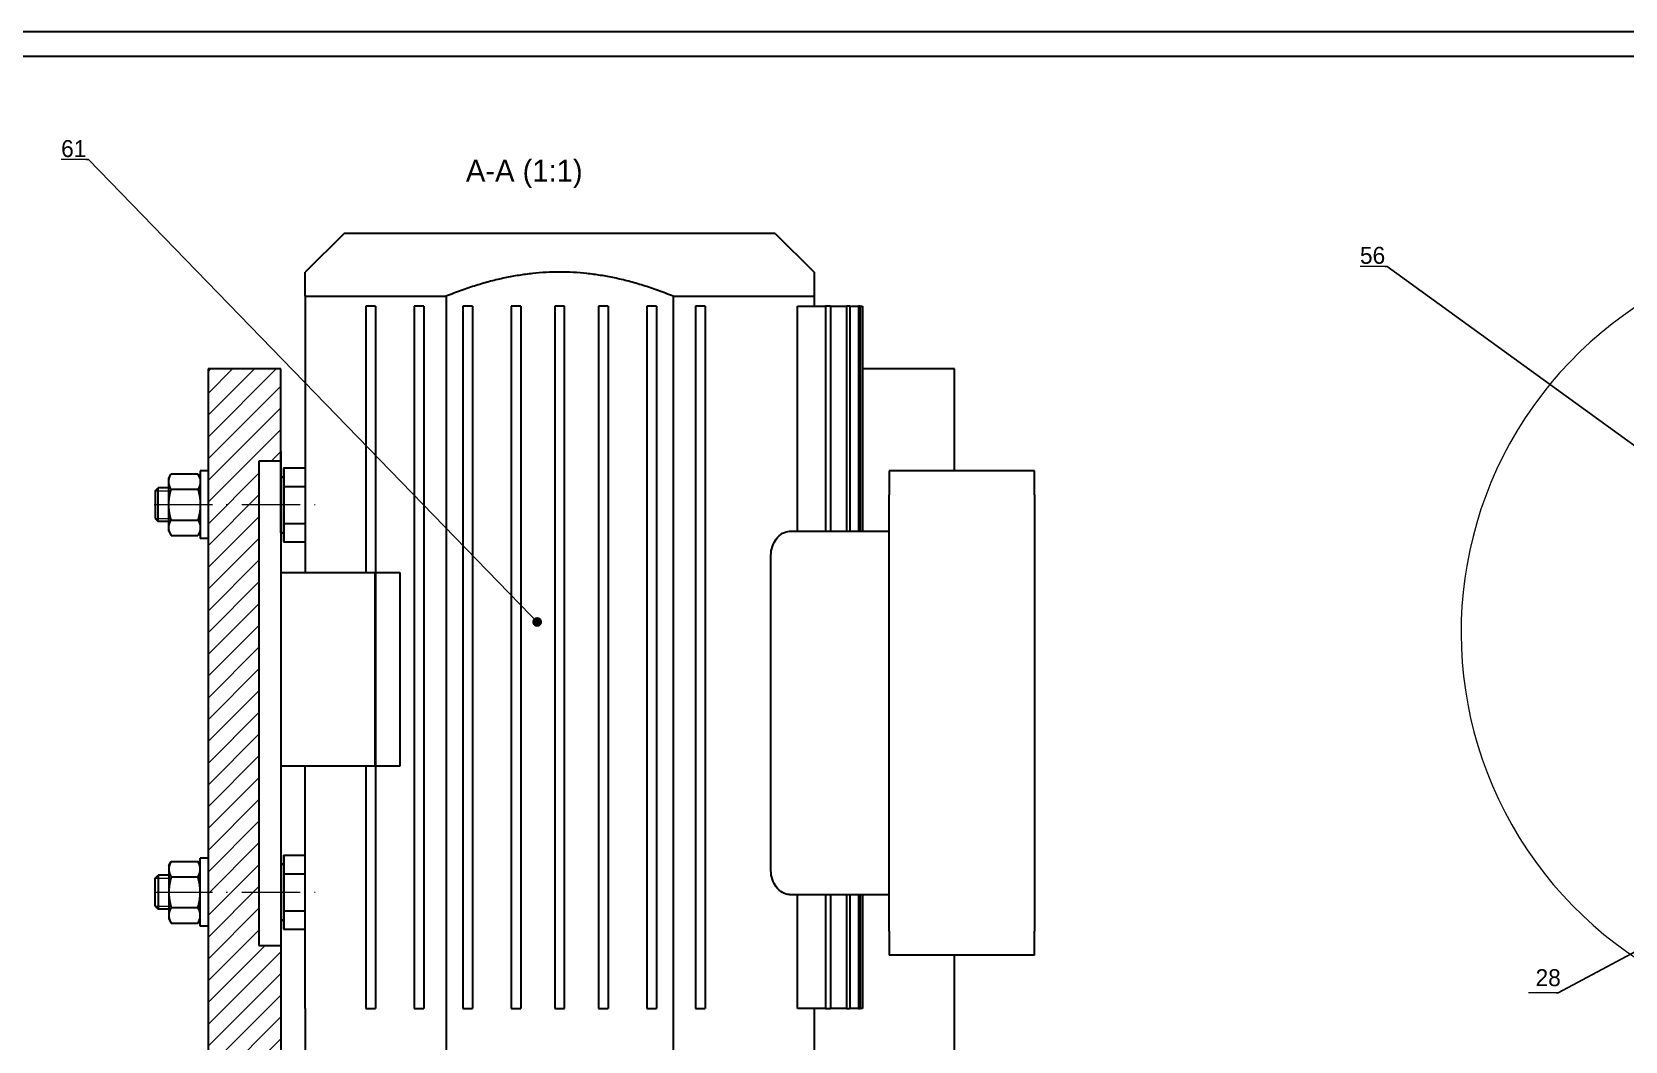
# Model space of a CAD drawing. Header units: millimetres. Extents: x 587 to 10361, y -8386 to 1488.
# Drawn here: x 3740.3 to 4069.1, y 703.1 to 911.4 of the extents above; entities that cross this region are included whole.
import ezdxf
from ezdxf import colors
from ezdxf.entities.mleader import LeaderData, LeaderLine
from ezdxf.math import Vec2, Vec3

# ---------------------------------------------------------------- set-up
doc = ezdxf.new("R2010")
doc.units = ezdxf.units.MM
doc.linetypes.add('ACAD_ISO10W100', pattern=[18, 12, -3, 0, -3])
for name, color, linetype, lineweight in [('Cienka', 30, 'Continuous', 0), ('Gruba', 7, 'Continuous', 30), ('Kreskowanie', 10, 'Continuous', 0), ('Przekrój', 50, 'Continuous', 15), ('Symetria', 210, 'ACAD_ISO10W100', 0), ('Widoczne (ISO)', 7, 'Continuous', 30), ('Wymiar', 3, 'Continuous', 20)]:
    doc.layers.add(name, color=color, linetype=linetype, lineweight=lineweight)

# ---------------------------------------------------------------- blocks, each defined once
blk = doc.blocks.new('_Dot')
at = {"color": 0, "linetype": 'ByBlock', "lineweight": -2}
blk.add_line((-0.5, 0), (-1, 0), dxfattribs=at)
at = {"color": 0, "linetype": 'ByBlock', "const_width": 0.5}
blk.add_lwpolyline([(-0.25, 0, 1), (0.25, 0, 1)], format="xyb", close=True, dxfattribs=at)
blk = doc.blocks.new('*U209')
at = {"layer": 'Symetria', "color": 0, "transparency": 16777216}
blk.add_line((-6.26, 0), (28.41, 0), dxfattribs=at)
blk = doc.blocks.new('*U210')
at = {"layer": 'Symetria', "color": 0, "transparency": 16777216}
blk.add_line((-6.26, 0), (28.41, 0), dxfattribs=at)

msp = doc.modelspace()

# ---------------------------------------------------------------- hatches: boundary and pattern name
at = {"layer": 'Kreskowanie'}
h = msp.add_hatch(dxfattribs=at)
h.set_pattern_fill('ANSI31', color=256)
h.set_pattern_definition([(45, (1431.315, 22.559), (-2.245064, 2.245064), [])])
h.paths.add_polyline_path([(3791.676, 722.848), (3787.176, 722.848), (3787.176, 822.848), (3791.676, 822.848), (3791.676, 824.848), (3791.676, 841.848), (3776.676, 841.848), (3776.676, 541.848), (3791.676, 541.848)])

# ---------------------------------------------------------------- linework, layer by layer
at = {"layer": 'Cienka'}
for p, q in [((3765.732, 816.735), (3768.576, 816.735)), ((3765.732, 810.961), (3768.576, 810.961)), ((3765.732, 736.735), (3768.576, 736.735)), ((3765.732, 730.961), (3768.576, 730.961))]:
    msp.add_line(p, q, dxfattribs=at)
at = {"layer": 'Gruba'}
for p, q in [((3468.653, 906.435), (4647.653, 906.435)), ((3796.732, 854.848), (3796.732, 826.139)), ((3791.676, 841.848), (3776.676, 841.848)), ((3776.676, 841.848), (3776.676, 541.848)), ((3791.676, 817.348), (3791.676, 841.848)), ((3930.703, 841.848), (3911.732, 841.848)), ((3930.703, 820.848), (3930.703, 841.848)), ((3796.732, 826.139), (3796.732, 799.848)), ((3791.676, 822.848), (3787.176, 822.848)), ((3787.176, 822.848), (3787.176, 722.848)), ((3791.676, 824.848), (3791.676, 817.348)), ((3791.676, 824.848), (3791.676, 817.348)), ((3768.576, 819.348), (3769.067, 820.199)), ((3768.576, 818.611), (3768.576, 819.348)), ((3769.067, 820.199), (3774.584, 820.199)), ((3775.076, 819.348), (3774.584, 820.199)), ((3775.076, 820.848), (3775.076, 806.848)), ((3776.676, 820.848), (3775.076, 820.848)), ((3775.076, 819.348), (3775.076, 818.611)), ((3792.248, 819.552), (3791.648, 819.552)), ((3791.648, 819.546), (3792.248, 819.546)), ((3792.277, 819.552), (3791.676, 819.552)), ((3791.676, 808.017), (3791.676, 819.552)), ((3792.277, 819.552), (3791.676, 819.552)), ((3791.676, 819.546), (3792.277, 819.546)), ((3792.248, 821.416), (3792.248, 817.6)), ((3792.248, 821.416), (3793.135, 821.416)), ((3792.277, 821.416), (3792.277, 817.6)), ((3792.277, 821.416), (3796.732, 821.416)), ((3792.277, 821.416), (3792.277, 817.6)), ((3792.277, 821.416), (3796.732, 821.416)), ((3765.732, 816.735), (3766.346, 817.348)), ((3765.732, 816.735), (3765.732, 810.961)), ((3766.346, 810.348), (3766.346, 817.348)), ((3768.576, 817.348), (3766.346, 817.348)), ((3768.576, 813.848), (3768.576, 818.611)), ((3769.067, 817.023), (3774.584, 817.023)), ((3775.076, 818.611), (3775.076, 813.848)), ((3791.676, 817.348), (3791.676, 541.848)), ((3792.248, 817.6), (3793.135, 817.6)), ((3792.248, 817.6), (3792.248, 809.969)), ((3792.277, 817.6), (3796.732, 817.6)), ((3792.277, 817.6), (3792.277, 809.969)), ((3792.277, 817.6), (3796.732, 817.6)), ((3792.277, 817.6), (3792.277, 809.969)), ((3768.576, 809.085), (3768.576, 813.848)), ((3775.076, 813.848), (3775.076, 809.085)), ((3765.732, 810.961), (3766.346, 810.348)), ((3768.576, 810.348), (3766.346, 810.348)), ((3768.576, 808.348), (3768.576, 809.085)), ((3769.067, 810.673), (3774.584, 810.673)), ((3775.076, 809.085), (3775.076, 808.348)), ((3791.676, 810.221), (3791.676, 787.672)), ((3792.248, 809.969), (3793.135, 809.969)), ((3792.248, 809.969), (3792.248, 806.153)), ((3792.277, 809.969), (3796.732, 809.969)), ((3792.277, 809.969), (3792.277, 806.153)), ((3792.277, 809.969), (3796.732, 809.969)), ((3792.277, 809.969), (3792.277, 806.153)), ((3768.576, 808.348), (3769.067, 807.497)), ((3769.067, 807.497), (3774.584, 807.497)), ((3775.076, 808.348), (3774.584, 807.497)), ((3776.676, 806.848), (3775.076, 806.848)), ((3791.648, 808.023), (3792.248, 808.023)), ((3792.248, 808.017), (3791.648, 808.017)), ((3791.676, 808.023), (3792.277, 808.023)), ((3791.676, 808.023), (3792.277, 808.023)), ((3792.277, 808.017), (3791.676, 808.017)), ((3792.248, 806.153), (3793.135, 806.153)), ((3792.277, 806.153), (3796.732, 806.153)), ((3792.277, 806.153), (3796.732, 806.153)), ((3796.732, 709.848), (3796.732, 759.848)), ((3768.576, 739.348), (3769.067, 740.199)), ((3769.067, 740.199), (3774.584, 740.199)), ((3775.076, 739.348), (3774.584, 740.199)), ((3775.076, 726.848), (3775.076, 740.848)), ((3776.676, 740.848), (3775.076, 740.848)), ((3792.248, 741.479), (3792.248, 737.664)), ((3792.248, 741.479), (3793.135, 741.479)), ((3792.277, 741.479), (3792.277, 737.664)), ((3792.277, 741.479), (3796.732, 741.479)), ((3792.277, 741.479), (3792.277, 737.664)), ((3792.277, 741.479), (3796.732, 741.479)), ((3765.732, 736.735), (3766.346, 737.348)), ((3765.732, 730.961), (3765.732, 736.735)), ((3766.346, 737.348), (3766.346, 730.348)), ((3768.576, 737.348), (3766.346, 737.348)), ((3768.576, 739.348), (3768.576, 738.611)), ((3768.576, 738.611), (3768.576, 733.848)), ((3769.067, 737.023), (3774.584, 737.023)), ((3775.076, 738.611), (3775.076, 739.348)), ((3792.248, 739.616), (3791.648, 739.616)), ((3791.648, 739.609), (3792.248, 739.609)), ((3792.277, 739.616), (3791.676, 739.616)), ((3792.277, 739.616), (3791.676, 739.616)), ((3791.676, 739.609), (3792.277, 739.609)), ((3792.248, 737.664), (3793.135, 737.664)), ((3792.248, 737.664), (3792.248, 730.032)), ((3792.277, 737.664), (3796.732, 737.664)), ((3792.277, 737.664), (3792.277, 730.032)), ((3792.277, 737.664), (3796.732, 737.664)), ((3792.277, 737.664), (3792.277, 730.032)), ((3768.576, 733.848), (3768.576, 729.085)), ((3765.732, 730.961), (3766.346, 730.348)), ((3768.576, 730.348), (3766.346, 730.348)), ((3769.067, 730.673), (3774.584, 730.673)), ((3792.248, 730.032), (3793.135, 730.032)), ((3792.248, 730.032), (3792.248, 726.217)), ((3792.277, 730.032), (3796.732, 730.032)), ((3792.277, 730.032), (3792.277, 726.217)), ((3792.277, 730.032), (3796.732, 730.032)), ((3792.277, 730.032), (3792.277, 726.217)), ((3768.576, 729.085), (3768.576, 728.348)), ((3768.576, 728.348), (3769.067, 727.497)), ((3769.067, 727.497), (3774.584, 727.497)), ((3775.076, 728.348), (3774.584, 727.497)), ((3775.076, 728.348), (3775.076, 729.085)), ((3776.676, 726.848), (3775.076, 726.848)), ((3791.648, 728.087), (3792.248, 728.087)), ((3792.248, 728.08), (3791.648, 728.08)), ((3791.676, 728.087), (3792.277, 728.087)), ((3791.676, 728.087), (3792.277, 728.087)), ((3792.277, 728.08), (3791.676, 728.08)), ((3792.248, 726.217), (3793.135, 726.217)), ((3792.277, 726.217), (3796.732, 726.217)), ((3792.277, 726.217), (3796.732, 726.217)), ((3787.176, 722.848), (3791.676, 722.848)), ((3930.703, 697.848), (3930.703, 720.848))]:
    msp.add_line(p, q, dxfattribs=at)
msp.add_lwpolyline([(3463.653, 70.435), (4652.653, 70.435), (4652.653, 911.435), (3463.653, 911.435)], close=True, dxfattribs=at)
for points in [[(3768.576, 818.611), (3768.576, 819.348), (3769.067, 820.199)], [(3774.584, 820.199), (3775.076, 819.348), (3775.076, 818.611)], [(3769.067, 817.023), (3768.576, 817.874), (3768.576, 818.611)], [(3768.576, 813.848), (3768.576, 815.322), (3769.067, 817.023)], [(3775.076, 818.611), (3775.076, 817.874), (3774.584, 817.023)], [(3774.584, 817.023), (3775.076, 815.322), (3775.076, 813.848)], [(3769.067, 810.673), (3768.576, 812.374), (3768.576, 813.848)], [(3775.076, 813.848), (3775.076, 812.374), (3774.584, 810.673)], [(3768.576, 809.085), (3768.576, 809.822), (3769.067, 810.673)], [(3769.067, 807.497), (3768.576, 808.348), (3768.576, 809.085)], [(3774.584, 810.673), (3775.076, 809.822), (3775.076, 809.085)], [(3775.076, 809.085), (3775.076, 808.348), (3774.584, 807.497)], [(3769.067, 740.199), (3768.576, 739.348), (3768.576, 738.611)], [(3775.076, 738.611), (3775.076, 739.348), (3774.584, 740.199)], [(3768.576, 738.611), (3768.576, 737.874), (3769.067, 737.023)], [(3769.067, 737.023), (3768.576, 735.322), (3768.576, 733.848)], [(3774.584, 737.023), (3775.076, 737.874), (3775.076, 738.611)], [(3775.076, 733.848), (3775.076, 735.322), (3774.584, 737.023)], [(3768.576, 733.848), (3768.576, 732.374), (3769.067, 730.673)], [(3774.584, 730.673), (3775.076, 732.374), (3775.076, 733.848)], [(3769.067, 730.673), (3768.576, 729.822), (3768.576, 729.085)], [(3775.076, 729.085), (3775.076, 729.822), (3774.584, 730.673)], [(3768.576, 729.085), (3768.576, 728.348), (3769.067, 727.497)], [(3774.584, 727.497), (3775.076, 728.348), (3775.076, 729.085)]]:
    msp.add_rational_spline(points, [1, 1.0379548493, 1], degree=2, dxfattribs=at)
at = {"layer": 'Przekrój'}
msp.add_arc((4115.881, 787.483), 80.64, 77.83001, 278.55791, dxfattribs=at)
at = {"layer": 'Widoczne (ISO)'}
for p, q in [((3804.732, 869.848), (3796.732, 861.848)), ((3893.732, 869.848), (3804.732, 869.848)), ((3893.732, 869.848), (3901.732, 861.848)), ((3796.732, 856.848), (3796.732, 861.848)), ((3901.732, 861.848), (3901.732, 856.848)), ((3796.732, 856.848), (3796.732, 854.848)), ((3796.732, 856.848), (3825.78, 856.848)), ((3811.232, 854.848), (3809.232, 854.848)), ((3809.232, 854.848), (3809.232, 799.848)), ((3811.232, 854.848), (3811.232, 709.848)), ((3821.232, 854.848), (3819.232, 854.848)), ((3819.232, 854.848), (3819.232, 709.848)), ((3821.232, 854.848), (3821.232, 709.848)), ((3825.78, 856.848), (3825.78, 684.848)), ((3831.232, 854.848), (3829.232, 854.848)), ((3829.232, 854.848), (3829.232, 709.848)), ((3831.232, 854.848), (3831.232, 709.848)), ((3841.232, 854.848), (3839.232, 854.848)), ((3839.232, 854.848), (3839.232, 709.848)), ((3841.232, 854.848), (3841.232, 709.848)), ((3850.232, 854.848), (3848.232, 854.848)), ((3848.232, 854.848), (3848.232, 709.848)), ((3850.232, 709.848), (3850.232, 854.848)), ((3859.232, 854.848), (3857.232, 854.848)), ((3857.232, 854.848), (3857.232, 709.848)), ((3859.232, 854.848), (3859.232, 709.848)), ((3869.232, 854.848), (3867.232, 854.848)), ((3867.232, 854.848), (3867.232, 709.848)), ((3869.232, 854.848), (3869.232, 709.848)), ((3872.684, 856.848), (3872.684, 684.848)), ((3872.684, 856.848), (3901.732, 856.848)), ((3879.232, 854.848), (3877.232, 854.848)), ((3877.232, 854.848), (3877.232, 709.848)), ((3879.232, 854.848), (3879.232, 709.848)), ((3898.286, 808.348), (3898.286, 854.848)), ((3898.286, 854.848), (3904.061, 854.848)), ((3901.732, 856.848), (3901.732, 854.848)), ((3904.061, 854.848), (3904.061, 808.348)), ((3905.109, 854.848), (3904.061, 854.848)), ((3905.109, 854.848), (3908.446, 854.848)), ((3905.109, 854.848), (3905.109, 808.348)), ((3908.446, 854.848), (3908.446, 808.348)), ((3909.084, 854.848), (3908.446, 854.848)), ((3909.084, 854.848), (3910.927, 854.848)), ((3909.084, 854.848), (3909.084, 808.348)), ((3910.927, 854.848), (3910.927, 808.348)), ((3911.218, 854.848), (3910.927, 854.848)), ((3911.218, 854.848), (3911.724, 854.848)), ((3911.218, 854.848), (3911.218, 808.348)), ((3911.724, 854.848), (3911.724, 808.348)), ((3911.732, 854.848), (3911.724, 854.848)), ((3911.732, 854.848), (3911.732, 808.348)), ((3947.232, 820.848), (3917.232, 820.848)), ((3917.232, 820.848), (3917.232, 815.848)), ((3947.232, 815.848), (3947.232, 820.848)), ((3917.232, 725.848), (3917.232, 815.848)), ((3947.232, 815.848), (3947.232, 725.848)), ((3896.666, 808.348), (3917.232, 808.348)), ((3892.821, 738.348), (3892.821, 803.348)), ((3791.676, 799.848), (3811.086, 799.848)), ((3811.086, 799.848), (3811.086, 759.848)), ((3811.232, 799.848), (3816.25, 799.848)), ((3816.25, 799.848), (3816.25, 759.848)), ((3811.086, 759.848), (3791.676, 759.848)), ((3809.232, 759.848), (3809.232, 709.848)), ((3816.25, 759.848), (3811.232, 759.848)), ((3896.666, 733.348), (3917.232, 733.348)), ((3898.286, 709.848), (3898.286, 733.348)), ((3904.061, 733.348), (3904.061, 709.848)), ((3905.109, 733.348), (3905.109, 709.848)), ((3908.446, 733.348), (3908.446, 709.848)), ((3909.084, 733.348), (3909.084, 709.848)), ((3910.927, 733.348), (3910.927, 709.848)), ((3911.218, 733.348), (3911.218, 709.848)), ((3911.724, 733.348), (3911.724, 709.848)), ((3911.732, 733.348), (3911.732, 709.848)), ((3917.232, 725.848), (3917.232, 720.848)), ((3947.232, 720.848), (3947.232, 725.848)), ((3947.232, 720.848), (3917.232, 720.848)), ((3796.732, 709.848), (3796.732, 684.848)), ((3809.232, 709.848), (3811.232, 709.848)), ((3819.232, 709.848), (3821.232, 709.848)), ((3829.232, 709.848), (3831.232, 709.848)), ((3839.232, 709.848), (3841.232, 709.848)), ((3848.232, 709.848), (3850.232, 709.848)), ((3857.232, 709.848), (3859.232, 709.848)), ((3867.232, 709.848), (3869.232, 709.848)), ((3877.232, 709.848), (3879.232, 709.848)), ((3904.061, 709.848), (3898.286, 709.848)), ((3901.732, 709.848), (3901.732, 684.848)), ((3904.061, 709.848), (3905.109, 709.848)), ((3908.446, 709.848), (3905.109, 709.848)), ((3908.446, 709.848), (3909.084, 709.848)), ((3910.927, 709.848), (3909.084, 709.848)), ((3910.927, 709.848), (3911.218, 709.848)), ((3911.724, 709.848), (3911.218, 709.848)), ((3911.724, 709.848), (3911.732, 709.848))]:
    msp.add_line(p, q, dxfattribs=at)
msp.add_rational_spline([(3872.684, 856.848), (3849.232, 866.413), (3825.78, 856.848)], [1.01818181818, 1.11515151515, 1.01818181818], degree=2, dxfattribs=at)
for points, knots in [([(3892.821, 803.348), (3892.821, 803.975), (3892.93, 804.626), (3893.327, 805.795), (3893.613, 806.314), (3894.294, 807.235), (3894.758, 807.656), (3895.72, 808.213), (3896.217, 808.348), (3896.666, 808.348)], [0, 0, 0, 0, 0.18816707, 0.18816707, 0.37633415, 0.37633415, 0.61453691, 0.61453691, 0.85273967, 0.85273967, 0.85273967, 0.85273967]), ([(3896.666, 733.348), (3896.217, 733.348), (3895.72, 733.483), (3894.758, 734.04), (3894.294, 734.461), (3893.613, 735.382), (3893.327, 735.901), (3892.93, 737.069), (3892.821, 737.721), (3892.821, 738.348)], [-0.85273967, -0.85273967, -0.85273967, -0.85273967, -0.61453691, -0.61453691, -0.37633415, -0.37633415, -0.18816707, -0.18816707, 0, 0, 0, 0])]:
    msp.add_open_spline(points, degree=3, knots=knots, dxfattribs=at)
at = {"layer": 'Wymiar'}
for p, q in [((3751.627, 885.061), (3746.371, 885.061)), ((4019.646, 863.025), (4014.39, 863.025)), ((4054.943, 713.093), (4049.119, 713.093))]:
    msp.add_line(p, q, dxfattribs=at)

# ---------------------------------------------------------------- block references
at = {"layer": 'Symetria'}
for name, p in [('*U209', (3771.826, 813.848)), ('*U210', (3771.826, 733.848))]:
    msp.add_blockref(name, p, dxfattribs=at)

# ---------------------------------------------------------------- texts
at = {"layer": 'Wymiar', "attachment_point": 1}
for s, width, insert, char_height in [('61', 4.76018, (3746.356, 889.094), 3.5), ('A-A (1:1)', 97.78292, (3829.888, 885.032), 4.5), ('56', 4.76018, (4014.375, 867.059), 3.5), ('28', 6.18482, (4050.606, 717.968), 3.5)]:
    msp.add_mtext_dynamic_manual_height_columns(s, width=width, gutter_width=12.5, heights=[0], dxfattribs=dict(at, insert=insert, char_height=char_height))

# ---------------------------------------------------------------- leaders
at = {"layer": 'Wymiar'}
ml = msp.add_multileader_mtext('Standard', dxfattribs=at)
ml.set_content('', color=256)
ml.set_leader_properties()
ml.set_arrow_properties(name='DOT')
ml.build(insert=Vec2(0, 0))
ml.multileader.update_dxf_attribs({"text_right_attachment_type": 6, "dogleg_length": 0.36, "arrow_head_size": 2})
ctx = ml.context
ctx.base_point, ctx.char_height, ctx.arrow_head_size, ctx.landing_gap_size, ctx.plane_origin = Vec3(3751.447, 885.151), 0.18, 2, 0.09, Vec3(3806.812, 835.039)
ctx.right_attachment, ctx.text_align_type = 6, 2
notes = []
notes.append((ctx, [(0, (1, 1, 0), (3751.987, 885.061), (-1, 0), 0.36, [(0, [(3844.585, 789.634)], 0, [])])]))
ctx.mtext.insert, ctx.mtext.alignment, ctx.mtext.flow_direction = Vec3(3751.537, 885.241), 3, 5
ml = msp.add_multileader_mtext('Standard', dxfattribs=at)
ml.set_content('', color=256)
ml.set_leader_properties()
ml.set_arrow_properties(name='DOT')
ml.build(insert=Vec2(0, 0))
ml.multileader.update_dxf_attribs({"text_right_attachment_type": 6, "dogleg_length": 0.36, "arrow_head_size": 2})
ctx = ml.context
ctx.base_point, ctx.char_height, ctx.arrow_head_size, ctx.landing_gap_size, ctx.plane_origin = Vec3(4019.466, 863.115), 0.18, 2, 0.09, Vec3(4084.676, 816.089)
ctx.right_attachment, ctx.text_align_type = 6, 2
notes.append((ctx, [(0, (1, 1, 0), (4020.006, 863.025), (-1, 0), 0.36, [(0, [(4084.676, 816.089)], 0, [])])]))
ctx.mtext.insert, ctx.mtext.alignment, ctx.mtext.flow_direction = Vec3(4019.556, 863.205), 3, 5
ml = msp.add_multileader_mtext('Standard', dxfattribs=at)
ml.set_content('', color=256)
ml.set_leader_properties()
ml.set_arrow_properties(name='DOT')
ml.build(insert=Vec2(0, 0))
ml.multileader.update_dxf_attribs({"text_right_attachment_type": 6, "dogleg_length": 0.36, "arrow_head_size": 2})
ctx = ml.context
ctx.base_point, ctx.char_height, ctx.arrow_head_size, ctx.landing_gap_size, ctx.plane_origin = Vec3(4054.763, 713.183), 0.18, 2, 0.09, Vec3(4082.592, 687.132)
ctx.right_attachment, ctx.text_align_type = 6, 2
notes.append((ctx, [(0, (1, 1, 0), (4055.303, 713.093), (-1, 0), 0.36, [(0, [(4104.896, 739.578)], 0, [])])]))
ctx.mtext.insert, ctx.mtext.alignment, ctx.mtext.flow_direction = Vec3(4054.853, 713.273), 3, 5
for ctx, leaders in notes:
    for number, flags, end, landing, length, lines in leaders:
        leader = LeaderData()
        leader.index, (leader.has_last_leader_line, leader.has_dogleg_vector, leader.attachment_direction) = number, flags
        leader.last_leader_point, leader.dogleg_vector, leader.dogleg_length = Vec3(end), Vec3(landing), length
        for number, points, colour, breaks in lines:
            line = LeaderLine()
            line.index, line.vertices, line.color, line.breaks = number, Vec3.list(points), colors.encode_raw_color(colour), breaks
            leader.lines.append(line)
        ctx.leaders.append(leader)

doc.saveas('drawing.dxf')
